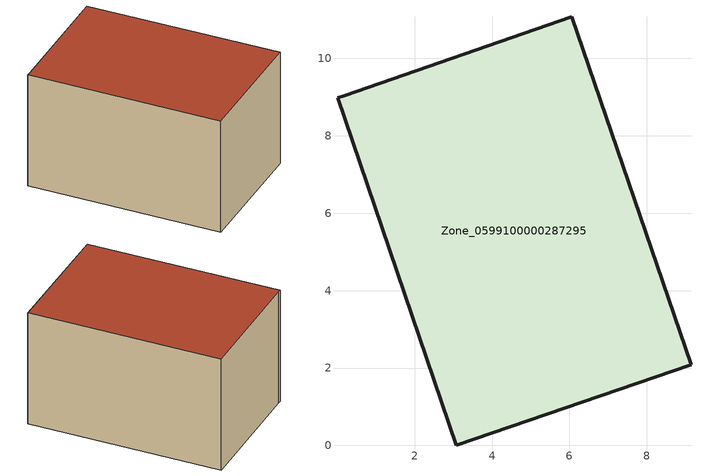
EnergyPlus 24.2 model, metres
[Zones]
Zone_0599100000287295
 floor ground (C_G): 9.14,2.08 3.07,0 0.01,8.98 0.18,9.04 6.06,11.08 z0
 wall outside (C_F): 9.14,2.08 6.06,11.08 0.18,9.04 0.01,8.98 3.07,0 9.14,2.08 z0:5.83
 roof outside (C_R): 3.07,0 9.14,2.08 6.06,11.08 0.18,9.04 0.01,8.98 z5.83
[BUILDING]
Pand.0599100000287295: North Axis=0; Terrain=City; Loads Convergence Tolerance Value=0.04; Temperature Convergence Tolerance Value=0.4; Solar Distribution=FullExterior; Maximum Number of Warmup Days=25; Minimum Number of Warmup Days=1
[Site:Location]
Rotterdam.The.Hague.AP_ZH_NLD Design_Conditions: Latitude=51.96; Longitude=4.45; Time Zone=1; Elevation=-4.5
[SITE:GROUNDTEMPERATURE:BUILDINGSURFACE]
18, 18, 18, 18, 18, 18, 18, 18, 18, 18, 18, 18
[MATERIAL] Thermal Absorptance=0.9; Solar Absorptance=0.7; Visible Absorptance=0.7
Name | Roughness | Thickness | Conductivity | Density | Specific Heat
G.TI.1946-1964 | MediumSmooth | 0.15 | 1 | 540 | 1210
F.TI.1946-1964 | Rough | 0.3 | 0.857143 | 1920 | 840
R.TI.1946-1964 | MediumRough | 0.2 | 0.277778 | 1500 | 1000
[CONSTRUCTION]
C_G: G.TI.1946-1964
C_F: F.TI.1946-1964
C_R: R.TI.1946-1964
[ZONE]
Zone_0599100000287295: Type=1; Multiplier=1; Ceiling Height=Autocalculate; Volume=Autocalculate; Floor Area=autocalculate; Part of Total Floor Area=Yes
[ZONEINFILTRATION:DESIGNFLOWRATE]
Infil_Zone_0599100000287295: Zone or ZoneList or Space or SpaceList=Zone_0599100000287295; Schedule=AlwaysOn; Design Flow Rate Calculation Method=Flow/Area; Flow Rate per Floor Area=0.003; Constant Term Coefficient=1; Temperature Term Coefficient=0; Velocity Term Coefficient=0; Velocity Squared Term Coefficient=0
[HVACTEMPLATE:ZONE:IDEALLOADSAIRSYSTEM]
Zone_0599100000287295: Maximum Heating Supply Air Temperature=50; Minimum Cooling Supply Air Temperature=13; Maximum Heating Supply Air Humidity Ratio=0.0156; Minimum Cooling Supply Air Humidity Ratio=0.0077; Heating Limit=NoLimit; Cooling Limit=NoLimit; Dehumidification Control Type=ConstantSensibleHeatRatio; Cooling Sensible Heat Ratio=0.7; Dehumidification Setpoint=60; Humidification Control Type=None; Humidification Setpoint=30; Outdoor Air Method=None; Outdoor Air Flow Rate per Person=0.00944; Outdoor Air Flow Rate per Zone Floor Area=0; Outdoor Air Flow Rate per Zone=0; Demand Controlled Ventilation Type=None; Outdoor Air Economizer Type=NoEconomizer; Heat Recovery Type=None; Sensible Heat Recovery Effectiveness=0.7; Latent Heat Recovery Effectiveness=0.65
[ZONECONTROL:THERMOSTAT]
ThermostatControl_Zone_0599100000287295: Zone or ZoneList=Zone_0599100000287295; Control Type Schedule=DualSetpointControlType; Control 1=Thermostat_Zone_0599100000287295; Temperature Difference Between Cutout And Setpoint=0
[THERMOSTATSETPOINT:DUALSETPOINT]
Thermostat_Zone_0599100000287295: Heating Setpoint Temperature Schedule=HeatingSetpoint_Zone_0599100000287295; Cooling Setpoint Temperature Schedule=CoolingSetpoint_Zone_0599100000287295
[SCHEDULE:COMPACT]
HeatingSetpoint_Zone_0599100000287295: Through: 12/31, For: AllDays, Until: 24:00, 21
CoolingSetpoint_Zone_0599100000287295: Through: 12/31, For: AllDays, Until: 24:00, 24
DualSetpointControlType: Through: 12/31, For: AllDays, Until: 24:00, 4
AlwaysOn: Through: 12/31, For: AllDays, Until: 24:00, 1
